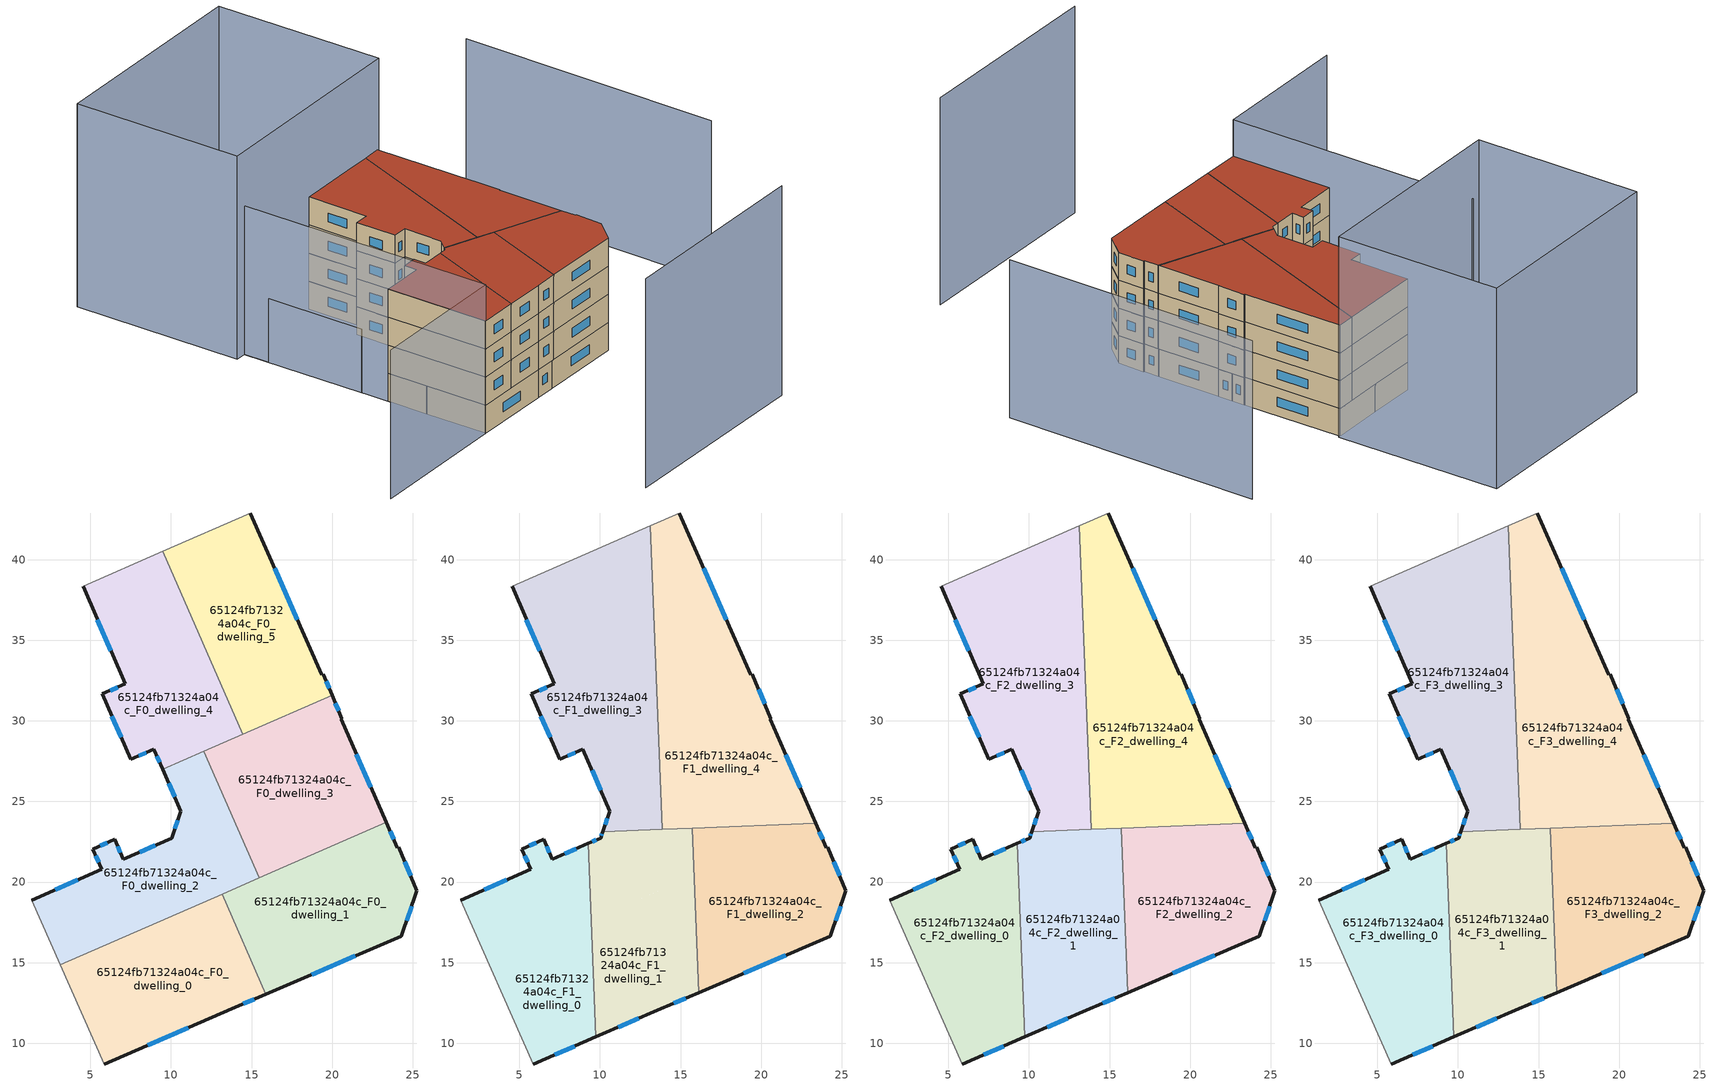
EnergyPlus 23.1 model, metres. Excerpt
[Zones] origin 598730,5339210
65124fb71324a04c_F0_dwelling_0
 floor ground (EU_floor_Construction): 13.17,19.25 15.88,13.03 13.77,12.13 5.87,8.71 3.13,14.88 z0
 wall outside (EU_wall_Construction): 5.87,8.71 13.77,12.13 15.88,13.03 z0:3
 wall to 65124fb71324a04c_F0_dwelling_1 (EU_wall_Construction): 15.88,13.03 13.17,19.25 z0:3
 wall adiabatic (EU_wall_Construction): 3.13,14.88 5.87,8.71 z0:3
 wall to 65124fb71324a04c_F0_dwelling_2 (EU_wall_Construction): 13.17,19.25 3.13,14.88 z0:3
 window (EU_Window_Construction): 14.49,12.44 15.16,12.73 / 8.56,9.87 11.08,10.97 z1.02:1.98
65124fb71324a04c_F0_dwelling_1
 floor ground (EU_floor_Construction): 23.36,23.7 24.05,22.13 24.11,22.17 25.25,19.47 24.29,16.64 15.88,13.03 13.17,19.25 z0
 wall outside (EU_wall_Construction): 15.88,13.03 24.29,16.64 25.25,19.47 24.11,22.17 24.05,22.13 23.36,23.7 z0:3
 wall to 65124fb71324a04c_F0_dwelling_3 (EU_wall_Construction): 23.36,23.7 15.47,20.26 z0:3
 wall to 65124fb71324a04c_F0_dwelling_2 (EU_wall_Construction): 15.47,20.26 13.17,19.25 z0:3
 window (EU_Window_Construction): 18.74,14.26 21.43,15.41 / 23.81,22.66 23.59,23.16 / 24.87,20.39 24.5,21.25 / 24.62,17.6 24.93,18.51 z1.02:1.98
65124fb71324a04c_F0_dwelling_2
 floor ground (EU_floor_Construction): 12.04,28.12 15.47,20.26 3.13,14.88 1.35,18.88 5.69,20.81 5.14,22.04 6.51,22.64 7.05,21.41 10.04,22.73 10.61,24.4 9.48,27 z0
 wall outside (EU_wall_Construction): 9.48,27 10.61,24.4 10.04,22.73 7.05,21.41 6.51,22.64 5.14,22.04 5.69,20.81 1.35,18.88 z0:3
 wall to 65124fb71324a04c_F0_dwelling_3 (EU_wall_Construction): 15.47,20.26 12.04,28.12 z0:3
 wall adiabatic (EU_wall_Construction): 1.35,18.88 3.13,14.88 z0:3
 wall to 65124fb71324a04c_F0_dwelling_4 (EU_wall_Construction): 12.04,28.12 9.48,27 z0:3
 window (EU_Window_Construction): 5.33,21.62 5.5,21.23 / 6.04,22.44 5.61,22.24 / 6.87,21.83 6.69,22.22 / 9.02,22.28 8.07,21.86 / 10.41,23.83 10.23,23.3 / 9.86,26.12 10.22,25.29 / 4.22,20.15 2.83,19.54 z1.02:1.98
65124fb71324a04c_F0_dwelling_3
 floor ground (EU_floor_Construction): 20.61,30.14 20.55,30.11 23.36,23.7 15.47,20.26 12.04,28.12 19.99,31.59 z0
 wall outside (EU_wall_Construction): 23.36,23.7 20.55,30.11 20.61,30.14 19.99,31.59 z0:3
 wall to 65124fb71324a04c_F0_dwelling_5 (EU_wall_Construction): 19.99,31.59 14.44,29.17 z0:3
 wall to 65124fb71324a04c_F0_dwelling_4 (EU_wall_Construction): 14.44,29.17 12.04,28.12 z0:3
 window (EU_Window_Construction): 20.4,30.63 20.2,31.09 / 22.4,25.88 21.5,27.93 z1.02:1.98
65124fb71324a04c_F0_dwelling_4
 floor ground (EU_floor_Construction): 9.49,40.52 14.44,29.17 9.48,27 8.94,28.23 7.5,27.61 5.73,31.67 7.17,32.29 4.54,38.34 z0
 wall outside (EU_wall_Construction): 4.54,38.34 7.17,32.29 5.73,31.67 7.5,27.61 8.94,28.23 9.48,27 z0:3
 wall adiabatic (EU_wall_Construction): 9.49,40.52 4.54,38.34 z0:3
 wall to 65124fb71324a04c_F0_dwelling_5 (EU_wall_Construction): 14.44,29.17 9.49,40.52 z0:3
 window (EU_Window_Construction): 6.33,30.29 6.9,28.99 / 6.68,32.08 6.22,31.88 / 5.44,36.28 6.28,34.35 / 9.12,27.81 9.29,27.42 / 7.99,27.82 8.45,28.02 z1.02:1.98
65124fb71324a04c_F0_dwelling_5
 floor ground (EU_floor_Construction): 14.91,42.89 19.36,32.85 19.44,32.88 19.99,31.59 14.44,29.17 9.49,40.52 z0
 wall outside (EU_wall_Construction): 19.99,31.59 19.44,32.88 19.36,32.85 14.91,42.89 z0:3
 wall adiabatic (EU_wall_Construction): 14.91,42.89 9.49,40.52 z0:3
 window (EU_Window_Construction): 17.84,36.27 16.42,39.48 / 19.8,32.03 19.63,32.44 z1.02:1.98
65124fb71324a04c_F1_dwelling_0
 floor to 65124fb71324a04c_F0_dwelling_0 (EU_floor_Construction): 9.46,17.64 9.75,10.39 5.87,8.71 3.13,14.88 z3
 floor to 65124fb71324a04c_F0_dwelling_2 (EU_floor_Construction): 9.27,22.39 9.46,17.64 3.13,14.88 1.35,18.88 5.69,20.81 5.14,22.04 6.51,22.64 7.05,21.41 z3
 wall outside (EU_wall_Construction): 9.27,22.39 7.05,21.41 6.51,22.64 5.14,22.04 5.69,20.81 1.35,18.88 / 5.87,8.71 9.75,10.39 z3:6
 wall to 65124fb71324a04c_F1_dwelling_1 (EU_wall_Construction): 9.75,10.39 9.27,22.39 z3:6
 wall adiabatic (EU_wall_Construction): 1.35,18.88 5.87,8.71 z3:6
 window (EU_Window_Construction): 5.33,21.62 5.5,21.23 / 6.04,22.44 5.61,22.24 / 6.87,21.83 6.69,22.22 / 8.52,22.06 7.81,21.75 / 7.19,9.28 8.43,9.82 / 4.22,20.15 2.83,19.54 z4.02:4.98
65124fb71324a04c_F1_dwelling_1
 floor to 65124fb71324a04c_F0_dwelling_2 (EU_floor_Construction): 14.15,23.27 15.47,20.26 9.46,17.64 9.27,22.39 10.04,22.73 10.17,23.12 z3
 floor to 65124fb71324a04c_F0_dwelling_0 (EU_floor_Construction): 13.17,19.25 15.88,13.03 13.77,12.13 9.75,10.39 9.46,17.64 z3
 floor to 65124fb71324a04c_F0_dwelling_1 (EU_floor_Construction): 15.85,20.42 16.14,13.14 15.88,13.03 13.17,19.25 z3
 floor to 65124fb71324a04c_F0_dwelling_3 (EU_floor_Construction): 15.73,23.34 15.85,20.42 15.47,20.26 14.15,23.27 z3
 wall outside (EU_wall_Construction): 10.17,23.12 10.04,22.73 9.27,22.39 / 9.75,10.39 13.77,12.13 16.14,13.14 z3:6
 wall to 65124fb71324a04c_F1_dwelling_2 (EU_wall_Construction): 16.14,13.14 15.73,23.34 z3:6
 wall to 65124fb71324a04c_F1_dwelling_3 (EU_wall_Construction): 13.87,23.26 10.17,23.12 z3:6
 wall to 65124fb71324a04c_F1_dwelling_4 (EU_wall_Construction): 15.73,23.34 13.87,23.26 z3:6
 window (EU_Window_Construction): 9.78,22.62 9.53,22.51 / 10.12,22.99 10.08,22.86 / 14.58,12.47 15.33,12.8 / 11.12,10.98 12.4,11.54 z4.02:4.98
65124fb71324a04c_F1_dwelling_2
 floor to 65124fb71324a04c_F0_dwelling_1 (EU_floor_Construction): 24.11,22.17 25.25,19.47 24.29,16.64 16.14,13.14 15.85,20.42 23.2,23.63 23.38,23.64 24.05,22.13 z3
 floor to 65124fb71324a04c_F0_dwelling_3 (EU_floor_Construction): 23.2,23.63 15.85,20.42 15.73,23.34 z3
 wall outside (EU_wall_Construction): 16.14,13.14 24.29,16.64 25.25,19.47 24.11,22.17 24.05,22.13 23.38,23.64 z3:6
 wall to 65124fb71324a04c_F1_dwelling_4 (EU_wall_Construction): 23.38,23.64 15.73,23.34 z3:6
 window (EU_Window_Construction): 18.91,14.33 21.52,15.45 / 23.82,22.64 23.61,23.12 / 24.87,20.39 24.5,21.25 / 24.62,17.6 24.93,18.51 z4.02:4.98
65124fb71324a04c_F1_dwelling_3
 floor to 65124fb71324a04c_F0_dwelling_4 (EU_floor_Construction): 9.49,40.52 13.55,31.2 13.65,28.82 9.48,27 8.94,28.23 7.5,27.61 5.73,31.67 7.17,32.29 4.54,38.34 z3
 floor to 65124fb71324a04c_F0_dwelling_2 (EU_floor_Construction): 12.04,28.12 13.84,23.99 13.87,23.26 10.17,23.12 10.61,24.4 9.48,27 z3
 floor to 65124fb71324a04c_F0_dwelling_3 (EU_floor_Construction): 13.65,28.82 13.84,23.99 12.04,28.12 z3
 floor to 65124fb71324a04c_F0_dwelling_5 (EU_floor_Construction): 13.12,42.11 13.55,31.2 9.49,40.52 z3
 wall outside (EU_wall_Construction): 4.54,38.34 7.17,32.29 5.73,31.67 7.5,27.61 8.94,28.23 10.61,24.4 10.17,23.12 z3:6
 wall adiabatic (EU_wall_Construction): 13.12,42.11 4.54,38.34 z3:6
 wall to 65124fb71324a04c_F1_dwelling_4 (EU_wall_Construction): 13.87,23.26 13.12,42.11 z3:6
 window (EU_Window_Construction): 7.99,27.82 8.45,28.02 / 6.33,30.29 6.9,28.99 / 6.68,32.08 6.22,31.88 / 5.44,36.28 6.28,34.35 / 10.46,23.96 10.32,23.55 / 9.51,26.93 10.04,25.71 z4.02:4.98
65124fb71324a04c_F1_dwelling_4
 floor to 65124fb71324a04c_F0_dwelling_3 (EU_floor_Construction): 20.61,30.14 20.55,30.11 23.36,23.7 23.2,23.63 14.15,23.27 13.84,23.99 13.65,28.82 19.99,31.59 z3
 floor to 65124fb71324a04c_F0_dwelling_5 (EU_floor_Construction): 14.91,42.89 19.36,32.85 19.44,32.88 19.99,31.59 14.44,29.17 13.55,31.2 13.12,42.11 z3
 floor to 65124fb71324a04c_F0_dwelling_2 (EU_floor_Construction): 13.84,23.99 14.15,23.27 13.87,23.26 z3
 floor to 65124fb71324a04c_F0_dwelling_4 (EU_floor_Construction): 13.55,31.2 14.44,29.17 13.65,28.82 z3
 wall outside (EU_wall_Construction): 23.38,23.64 20.55,30.11 20.61,30.14 19.44,32.88 19.36,32.85 14.91,42.89 z3:6
 wall adiabatic (EU_wall_Construction): 14.91,42.89 13.12,42.11 z3:6
 window (EU_Window_Construction): 17.84,36.27 16.42,39.48 / 20.21,31.07 19.84,31.95 / 22.42,25.84 21.51,27.91 z4.02:4.98
65124fb71324a04c_F2_dwelling_0
 floor to 65124fb71324a04c_F1_dwelling_0 (EU_floor_Construction): 9.27,22.39 9.75,10.39 5.87,8.71 1.35,18.88 5.69,20.81 5.14,22.04 6.51,22.64 7.05,21.41 z6
 wall outside (EU_wall_Construction): 9.27,22.39 7.05,21.41 6.51,22.64 5.14,22.04 5.69,20.81 1.35,18.88 / 5.87,8.71 9.75,10.39 z6:9
 wall to 65124fb71324a04c_F2_dwelling_1 (EU_wall_Construction): 9.75,10.39 9.27,22.39 z6:9
 wall adiabatic (EU_wall_Construction): 1.35,18.88 5.87,8.71 z6:9
 window (EU_Window_Construction): 5.33,21.62 5.5,21.23 / 6.04,22.44 5.61,22.24 / 6.87,21.83 6.69,22.22 / 8.52,22.06 7.81,21.75 / 7.19,9.28 8.43,9.82 / 4.22,20.15 2.83,19.54 z7.02:7.98
65124fb71324a04c_F2_dwelling_1
 floor to 65124fb71324a04c_F1_dwelling_1 (EU_floor_Construction): 15.73,23.34 16.14,13.14 13.77,12.13 9.75,10.39 9.27,22.39 10.04,22.73 10.17,23.12 z6
 wall outside (EU_wall_Construction): 10.17,23.12 10.04,22.73 9.27,22.39 / 9.75,10.39 13.77,12.13 16.14,13.14 z6:9
 wall to 65124fb71324a04c_F2_dwelling_2 (EU_wall_Construction): 16.14,13.14 15.73,23.34 z6:9
 wall to 65124fb71324a04c_F2_dwelling_3 (EU_wall_Construction): 13.87,23.26 10.17,23.12 z6:9
 wall to 65124fb71324a04c_F2_dwelling_4 (EU_wall_Construction): 15.73,23.34 13.87,23.26 z6:9
 window (EU_Window_Construction): 9.78,22.62 9.53,22.51 / 10.12,22.99 10.08,22.86 / 14.58,12.47 15.33,12.8 / 11.12,10.98 12.4,11.54 z7.02:7.98
65124fb71324a04c_F2_dwelling_2
 floor to 65124fb71324a04c_F1_dwelling_2 (EU_floor_Construction): 24.11,22.17 25.25,19.47 24.29,16.64 16.14,13.14 15.73,23.34 23.38,23.64 24.05,22.13 z6
 wall outside (EU_wall_Construction): 16.14,13.14 24.29,16.64 25.25,19.47 24.11,22.17 24.05,22.13 23.38,23.64 z6:9
 wall to 65124fb71324a04c_F2_dwelling_4 (EU_wall_Construction): 23.38,23.64 15.73,23.34 z6:9
 window (EU_Window_Construction): 18.91,14.33 21.52,15.45 / 23.82,22.64 23.61,23.12 / 24.87,20.39 24.5,21.25 / 24.62,17.6 24.93,18.51 z7.02:7.98
65124fb71324a04c_F2_dwelling_3
 floor to 65124fb71324a04c_F1_dwelling_3 (EU_floor_Construction): 13.12,42.11 13.87,23.26 10.17,23.12 10.61,24.4 8.94,28.23 7.5,27.61 5.73,31.67 7.17,32.29 4.54,38.34 z6
 wall outside (EU_wall_Construction): 4.54,38.34 7.17,32.29 5.73,31.67 7.5,27.61 8.94,28.23 10.61,24.4 10.17,23.12 z6:9
 wall adiabatic (EU_wall_Construction): 13.12,42.11 4.54,38.34 z6:9
 wall to 65124fb71324a04c_F2_dwelling_4 (EU_wall_Construction): 13.87,23.26 13.12,42.11 z6:9
 window (EU_Window_Construction): 7.99,27.82 8.45,28.02 / 6.33,30.29 6.9,28.99 / 6.68,32.08 6.22,31.88 / 5.44,36.28 6.28,34.35 / 10.46,23.96 10.32,23.55 / 9.51,26.93 10.04,25.71 z7.02:7.98
65124fb71324a04c_F2_dwelling_4
 floor to 65124fb71324a04c_F1_dwelling_4 (EU_floor_Construction): 14.91,42.89 19.36,32.85 19.44,32.88 20.61,30.14 20.55,30.11 23.38,23.64 13.87,23.26 13.12,42.11 z6
 wall outside (EU_wall_Construction): 23.38,23.64 20.55,30.11 20.61,30.14 19.44,32.88 19.36,32.85 14.91,42.89 z6:9
 wall adiabatic (EU_wall_Construction): 14.91,42.89 13.12,42.11 z6:9
 window (EU_Window_Construction): 17.84,36.27 16.42,39.48 / 20.21,31.07 19.84,31.95 / 22.42,25.84 21.51,27.91 z7.02:7.98
65124fb71324a04c_F3_dwelling_0
 floor to 65124fb71324a04c_F2_dwelling_0 (EU_floor_Construction): 9.27,22.39 9.75,10.39 5.87,8.71 1.35,18.88 5.69,20.81 5.14,22.04 6.51,22.64 7.05,21.41 z9
 wall outside (EU_wall_Construction): 9.27,22.39 7.05,21.41 6.51,22.64 5.14,22.04 5.69,20.81 1.35,18.88 / 5.87,8.71 9.75,10.39 z9:12
 wall to 65124fb71324a04c_F3_dwelling_1 (EU_wall_Construction): 9.75,10.39 9.27,22.39 z9:12
 wall adiabatic (EU_wall_Construction): 1.35,18.88 5.87,8.71 z9:12
 window (EU_Window_Construction): 5.33,21.62 5.5,21.23 / 6.04,22.44 5.61,22.24 / 6.87,21.83 6.69,22.22 / 8.52,22.06 7.81,21.75 / 7.19,9.28 8.43,9.82 / 4.22,20.15 2.83,19.54 z10.02:10.98
 roof outside (EU_roof_Construction): 9.75,10.39 9.27,22.39 7.05,21.41 6.51,22.64 5.14,22.04 5.69,20.81 1.35,18.88 5.87,8.71 z12
65124fb71324a04c_F3_dwelling_1
 floor to 65124fb71324a04c_F2_dwelling_1 (EU_floor_Construction): 15.73,23.34 16.14,13.14 13.77,12.13 9.75,10.39 9.27,22.39 10.04,22.73 10.17,23.12 z9
 wall outside (EU_wall_Construction): 10.17,23.12 10.04,22.73 9.27,22.39 / 9.75,10.39 13.77,12.13 16.14,13.14 z9:12
 wall to 65124fb71324a04c_F3_dwelling_2 (EU_wall_Construction): 16.14,13.14 15.73,23.34 z9:12
 wall to 65124fb71324a04c_F3_dwelling_3 (EU_wall_Construction): 13.87,23.26 10.17,23.12 z9:12
 wall to 65124fb71324a04c_F3_dwelling_4 (EU_wall_Construction): 15.73,23.34 13.87,23.26 z9:12
 window (EU_Window_Construction): 9.78,22.62 9.53,22.51 / 10.12,22.99 10.08,22.86 / 14.58,12.47 15.33,12.8 / 11.12,10.98 12.4,11.54 z10.02:10.98
 roof outside (EU_roof_Construction): 16.14,13.14 15.73,23.34 10.17,23.12 10.04,22.73 9.27,22.39 9.75,10.39 13.77,12.13 z12
65124fb71324a04c_F3_dwelling_2
 floor to 65124fb71324a04c_F2_dwelling_2 (EU_floor_Construction): 24.11,22.17 25.25,19.47 24.29,16.64 16.14,13.14 15.73,23.34 23.38,23.64 24.05,22.13 z9
 wall outside (EU_wall_Construction): 16.14,13.14 24.29,16.64 25.25,19.47 24.11,22.17 24.05,22.13 23.38,23.64 z9:12
 wall to 65124fb71324a04c_F3_dwelling_4 (EU_wall_Construction): 23.38,23.64 15.73,23.34 z9:12
 window (EU_Window_Construction): 18.91,14.33 21.52,15.45 / 23.82,22.64 23.61,23.12 / 24.87,20.39 24.5,21.25 / 24.62,17.6 24.93,18.51 z10.02:10.98
 roof outside (EU_roof_Construction): 24.29,16.64 25.25,19.47 24.11,22.17 24.05,22.13 23.38,23.64 15.73,23.34 16.14,13.14 z12
65124fb71324a04c_F3_dwelling_3
 floor to 65124fb71324a04c_F2_dwelling_3 (EU_floor_Construction): 13.12,42.11 13.87,23.26 10.17,23.12 10.61,24.4 8.94,28.23 7.5,27.61 5.73,31.67 7.17,32.29 4.54,38.34 z9
 wall outside (EU_wall_Construction): 4.54,38.34 7.17,32.29 5.73,31.67 7.5,27.61 8.94,28.23 10.61,24.4 10.17,23.12 z9:12
 wall adiabatic (EU_wall_Construction): 13.12,42.11 4.54,38.34 z9:12
 wall to 65124fb71324a04c_F3_dwelling_4 (EU_wall_Construction): 13.87,23.26 13.12,42.11 z9:12
 window (EU_Window_Construction): 7.99,27.82 8.45,28.02 / 6.33,30.29 6.9,28.99 / 6.68,32.08 6.22,31.88 / 5.44,36.28 6.28,34.35 / 10.46,23.96 10.32,23.55 / 9.51,26.93 10.04,25.71 z10.02:10.98
 roof outside (EU_roof_Construction): 13.87,23.26 13.12,42.11 4.54,38.34 7.17,32.29 5.73,31.67 7.5,27.61 8.94,28.23 10.61,24.4 10.17,23.12 z12
65124fb71324a04c_F3_dwelling_4
 floor to 65124fb71324a04c_F2_dwelling_4 (EU_floor_Construction): 14.91,42.89 19.36,32.85 19.44,32.88 20.61,30.14 20.55,30.11 23.38,23.64 13.87,23.26 13.12,42.11 z9
 wall outside (EU_wall_Construction): 23.38,23.64 20.55,30.11 20.61,30.14 19.44,32.88 19.36,32.85 14.91,42.89 z9:12
 wall adiabatic (EU_wall_Construction): 14.91,42.89 13.12,42.11 z9:12
 window (EU_Window_Construction): 17.84,36.27 16.42,39.48 / 20.21,31.07 19.84,31.95 / 22.42,25.84 21.51,27.91 z10.02:10.98
 roof outside (EU_roof_Construction): 23.38,23.64 20.55,30.11 20.61,30.14 19.44,32.88 19.36,32.85 14.91,42.89 13.12,42.11 13.87,23.26 z12
shading: 13.06,-8.35 33.59,0.59 z0:22.4; 0.14,21.63 -5.35,34 / -5.35,34 0.21,36.47 / 0.21,36.47 5.7,24.1 / 5.7,24.1 0.14,21.63 z0:6.8; 39.76,23.34 28.59,49.21 z0:17.1; -13.78,50.15 7.69,59.67 / 7.69,59.67 15.09,42.98 / 15.09,42.98 -6.38,33.46 / -6.38,33.46 -13.78,50.15 z0:21.7; -5.37,34.06 5.87,8.71 / 5.87,8.71 -8.52,2.33 z0:15.9
[Building]
EU S2 Campaign: North Axis=0; Terrain=City; Solar Distribution=FullExterior
[Site:Location]
Vienna: Latitude=48; Longitude=16.5; Time Zone=1; Elevation=183
[SizingPeriod:WeatherFileDays]
AnnualSizingPeriod: Begin Month=1; Begin Day of Month=1; End Month=12; End Day of Month=31; Day of Week for Start Day=Monday; Use Weather File Daylight Saving Period=No; Use Weather File Rain and Snow Indicators=No
[MATERIAL]
EU_InternalMass_Material: Roughness=MediumRough; Thickness=0.1; Conductivity=1; Density=1800; Specific Heat=900; Thermal Absorptance=0.9; Solar Absorptance=0.7; Visible Absorptance=0.7
[MATERIAL:NOMASS] Roughness=MediumRough; Thermal Absorptance=0.9; Solar Absorptance=0.7; Visible Absorptance=0.7
Name | Thermal Resistance
EU_wall_NoMass | 0.942466
EU_roof_NoMass | 0.551687
EU_floor_NoMass | 0.66527
[WINDOWMATERIAL:SIMPLEGLAZINGSYSTEM]
EU_Window_SimpleGlazing: UFactor=2.03367; Solar Heat Gain Coefficient=0.65; Visible Transmittance=0.65
[CONSTRUCTION]
EU_wall_Construction: EU_wall_NoMass
EU_roof_Construction: EU_roof_NoMass
EU_floor_Construction: EU_floor_NoMass
EU_Window_Construction: EU_Window_SimpleGlazing
EU_InternalMass_Construction: EU_InternalMass_Material
[ZONE] Type=1; Multiplier=1; Ceiling Height=autocalculate; Floor Area=autocalculate; Part of Total Floor Area=Yes
Name | Volume
65124fb71324a04c_F0_dwelling_0 | 221.651
65124fb71324a04c_F1_dwelling_0; 65124fb71324a04c_F2_dwelling_0; 65124fb71324a04c_F3_dwelling_0 | 221.669
65124fb71324a04c_F0_dwelling_1 | 221.671
65124fb71324a04c_F1_dwelling_1; 65124fb71324a04c_F2_dwelling_1; 65124fb71324a04c_F3_dwelling_1; 65124fb71324a04c_F0_dwelling_3 | 221.663
65124fb71324a04c_F0_dwelling_2 | 221.673
65124fb71324a04c_F1_dwelling_2; 65124fb71324a04c_F2_dwelling_2; 65124fb71324a04c_F3_dwelling_2 | 221.68
65124fb71324a04c_F1_dwelling_3; 65124fb71324a04c_F2_dwelling_3; 65124fb71324a04c_F3_dwelling_3 | 332.487
65124fb71324a04c_F0_dwelling_4 | 221.674
65124fb71324a04c_F1_dwelling_4; 65124fb71324a04c_F2_dwelling_4; 65124fb71324a04c_F3_dwelling_4 | 332.489
65124fb71324a04c_F0_dwelling_5 | 221.665
[INTERNALMASS] Construction=EU_InternalMass_Construction
Name | Zone or ZoneList | Surface Area
65124fb71324a04c_F0_dwelling_0_EU_InternalMass | 65124fb71324a04c_F0_dwelling_0 | 73.8841
65124fb71324a04c_F0_dwelling_1_EU_InternalMass | 65124fb71324a04c_F0_dwelling_1 | 73.89
65124fb71324a04c_F0_dwelling_2_EU_InternalMass | 65124fb71324a04c_F0_dwelling_2 | 73.8908
65124fb71324a04c_F0_dwelling_3_EU_InternalMass | 65124fb71324a04c_F0_dwelling_3 | 73.8876
65124fb71324a04c_F0_dwelling_4_EU_InternalMass | 65124fb71324a04c_F0_dwelling_4 | 73.8917
65124fb71324a04c_F0_dwelling_5_EU_InternalMass | 65124fb71324a04c_F0_dwelling_5 | 73.888
65124fb71324a04c_F1_dwelling_0_EU_InternalMass | 65124fb71324a04c_F1_dwelling_0 | 73.8896
65124fb71324a04c_F1_dwelling_1_EU_InternalMass | 65124fb71324a04c_F1_dwelling_1 | 73.8877
65124fb71324a04c_F1_dwelling_2_EU_InternalMass | 65124fb71324a04c_F1_dwelling_2 | 73.8926
65124fb71324a04c_F1_dwelling_3_EU_InternalMass | 65124fb71324a04c_F1_dwelling_3 | 110.829
65124fb71324a04c_F1_dwelling_4_EU_InternalMass | 65124fb71324a04c_F1_dwelling_4 | 110.829
65124fb71324a04c_F2_dwelling_0_EU_InternalMass | 65124fb71324a04c_F2_dwelling_0 | 73.8896
65124fb71324a04c_F2_dwelling_1_EU_InternalMass | 65124fb71324a04c_F2_dwelling_1 | 73.8877
65124fb71324a04c_F2_dwelling_2_EU_InternalMass | 65124fb71324a04c_F2_dwelling_2 | 73.8926
65124fb71324a04c_F2_dwelling_3_EU_InternalMass | 65124fb71324a04c_F2_dwelling_3 | 110.829
65124fb71324a04c_F2_dwelling_4_EU_InternalMass | 65124fb71324a04c_F2_dwelling_4 | 110.829
65124fb71324a04c_F3_dwelling_0_EU_InternalMass | 65124fb71324a04c_F3_dwelling_0 | 73.8896
65124fb71324a04c_F3_dwelling_1_EU_InternalMass | 65124fb71324a04c_F3_dwelling_1 | 73.8877
65124fb71324a04c_F3_dwelling_2_EU_InternalMass | 65124fb71324a04c_F3_dwelling_2 | 73.8926
65124fb71324a04c_F3_dwelling_3_EU_InternalMass | 65124fb71324a04c_F3_dwelling_3 | 110.829
65124fb71324a04c_F3_dwelling_4_EU_InternalMass | 65124fb71324a04c_F3_dwelling_4 | 110.829
[OTHEREQUIPMENT] Fuel Type=Electricity; Design Level Calculation Method=Watts/Area; Power per Zone Floor Area=1; Fraction Latent=0; Fraction Radiant=0; Fraction Lost=0; Carbon Dioxide Generation Rate=0; EndUse Subcategory=EU_Step8_InternalGains
Name | Zone or ZoneList or Space or SpaceList | Schedule
EU_Step8_InternalGain_65124fb71324a04c_F0_dwelling_0_f000 | 65124fb71324a04c_F0_dwelling_0 | EU_Step8_GainSchedule_65124fb71324a04c_F0_dwelling_0_f000
EU_Step8_InternalGain_65124fb71324a04c_F0_dwelling_1_f000 | 65124fb71324a04c_F0_dwelling_1 | EU_Step8_GainSchedule_65124fb71324a04c_F0_dwelling_1_f000
EU_Step8_InternalGain_65124fb71324a04c_F0_dwelling_2_f000 | 65124fb71324a04c_F0_dwelling_2 | EU_Step8_GainSchedule_65124fb71324a04c_F0_dwelling_2_f000
EU_Step8_InternalGain_65124fb71324a04c_F0_dwelling_3_f000 | 65124fb71324a04c_F0_dwelling_3 | EU_Step8_GainSchedule_65124fb71324a04c_F0_dwelling_3_f000
EU_Step8_InternalGain_65124fb71324a04c_F0_dwelling_4_f000 | 65124fb71324a04c_F0_dwelling_4 | EU_Step8_GainSchedule_65124fb71324a04c_F0_dwelling_4_f000
EU_Step8_InternalGain_65124fb71324a04c_F0_dwelling_5_f000 | 65124fb71324a04c_F0_dwelling_5 | EU_Step8_GainSchedule_65124fb71324a04c_F0_dwelling_5_f000
EU_Step8_InternalGain_65124fb71324a04c_F1_dwelling_0_f000 | 65124fb71324a04c_F1_dwelling_0 | EU_Step8_GainSchedule_65124fb71324a04c_F1_dwelling_0_f000
EU_Step8_InternalGain_65124fb71324a04c_F1_dwelling_1_f000 | 65124fb71324a04c_F1_dwelling_1 | EU_Step8_GainSchedule_65124fb71324a04c_F1_dwelling_1_f000
EU_Step8_InternalGain_65124fb71324a04c_F1_dwelling_2_f000 | 65124fb71324a04c_F1_dwelling_2 | EU_Step8_GainSchedule_65124fb71324a04c_F1_dwelling_2_f000
EU_Step8_InternalGain_65124fb71324a04c_F1_dwelling_3_f000 | 65124fb71324a04c_F1_dwelling_3 | EU_Step8_GainSchedule_65124fb71324a04c_F1_dwelling_3_f000
EU_Step8_InternalGain_65124fb71324a04c_F1_dwelling_4_f000 | 65124fb71324a04c_F1_dwelling_4 | EU_Step8_GainSchedule_65124fb71324a04c_F1_dwelling_4_f000
EU_Step8_InternalGain_65124fb71324a04c_F2_dwelling_0_f000 | 65124fb71324a04c_F2_dwelling_0 | EU_Step8_GainSchedule_65124fb71324a04c_F2_dwelling_0_f000
EU_Step8_InternalGain_65124fb71324a04c_F2_dwelling_1_f000 | 65124fb71324a04c_F2_dwelling_1 | EU_Step8_GainSchedule_65124fb71324a04c_F2_dwelling_1_f000
EU_Step8_InternalGain_65124fb71324a04c_F2_dwelling_2_f000 | 65124fb71324a04c_F2_dwelling_2 | EU_Step8_GainSchedule_65124fb71324a04c_F2_dwelling_2_f000
EU_Step8_InternalGain_65124fb71324a04c_F2_dwelling_3_f000 | 65124fb71324a04c_F2_dwelling_3 | EU_Step8_GainSchedule_65124fb71324a04c_F2_dwelling_3_f000
EU_Step8_InternalGain_65124fb71324a04c_F2_dwelling_4_f000 | 65124fb71324a04c_F2_dwelling_4 | EU_Step8_GainSchedule_65124fb71324a04c_F2_dwelling_4_f000
EU_Step8_InternalGain_65124fb71324a04c_F3_dwelling_0_f000 | 65124fb71324a04c_F3_dwelling_0 | EU_Step8_GainSchedule_65124fb71324a04c_F3_dwelling_0_f000
EU_Step8_InternalGain_65124fb71324a04c_F3_dwelling_1_f000 | 65124fb71324a04c_F3_dwelling_1 | EU_Step8_GainSchedule_65124fb71324a04c_F3_dwelling_1_f000
EU_Step8_InternalGain_65124fb71324a04c_F3_dwelling_2_f000 | 65124fb71324a04c_F3_dwelling_2 | EU_Step8_GainSchedule_65124fb71324a04c_F3_dwelling_2_f000
EU_Step8_InternalGain_65124fb71324a04c_F3_dwelling_3_f000 | 65124fb71324a04c_F3_dwelling_3 | EU_Step8_GainSchedule_65124fb71324a04c_F3_dwelling_3_f000
EU_Step8_InternalGain_65124fb71324a04c_F3_dwelling_4_f000 | 65124fb71324a04c_F3_dwelling_4 | EU_Step8_GainSchedule_65124fb71324a04c_F3_dwelling_4_f000
[ZONEVENTILATION:DESIGNFLOWRATE] Schedule=EU_AlwaysOn; Design Flow Rate Calculation Method=AirChanges/Hour; Air Changes per Hour=0.530523; Ventilation Type=Natural; Fan Pressure Rise=0; Fan Total Efficiency=1; Constant Term Coefficient=1; Temperature Term Coefficient=0; Velocity Term Coefficient=0; Velocity Squared Term Coefficient=0; Minimum Indoor Temperature=-100; Maximum Indoor Temperature=100; Delta Temperature=-100; Minimum Outdoor Temperature=-100; Maximum Outdoor Temperature=100; Maximum Wind Speed=40
Name | Zone or ZoneList or Space or SpaceList
EU_ConstantAir_65124fb71324a04c_F0_dwelling_0 | 65124fb71324a04c_F0_dwelling_0
EU_ConstantAir_65124fb71324a04c_F0_dwelling_1 | 65124fb71324a04c_F0_dwelling_1
EU_ConstantAir_65124fb71324a04c_F0_dwelling_2 | 65124fb71324a04c_F0_dwelling_2
EU_ConstantAir_65124fb71324a04c_F0_dwelling_3 | 65124fb71324a04c_F0_dwelling_3
EU_ConstantAir_65124fb71324a04c_F0_dwelling_4 | 65124fb71324a04c_F0_dwelling_4
EU_ConstantAir_65124fb71324a04c_F0_dwelling_5 | 65124fb71324a04c_F0_dwelling_5
EU_ConstantAir_65124fb71324a04c_F1_dwelling_0 | 65124fb71324a04c_F1_dwelling_0
EU_ConstantAir_65124fb71324a04c_F1_dwelling_1 | 65124fb71324a04c_F1_dwelling_1
EU_ConstantAir_65124fb71324a04c_F1_dwelling_2 | 65124fb71324a04c_F1_dwelling_2
EU_ConstantAir_65124fb71324a04c_F1_dwelling_3 | 65124fb71324a04c_F1_dwelling_3
EU_ConstantAir_65124fb71324a04c_F1_dwelling_4 | 65124fb71324a04c_F1_dwelling_4
EU_ConstantAir_65124fb71324a04c_F2_dwelling_0 | 65124fb71324a04c_F2_dwelling_0
EU_ConstantAir_65124fb71324a04c_F2_dwelling_1 | 65124fb71324a04c_F2_dwelling_1
EU_ConstantAir_65124fb71324a04c_F2_dwelling_2 | 65124fb71324a04c_F2_dwelling_2
EU_ConstantAir_65124fb71324a04c_F2_dwelling_3 | 65124fb71324a04c_F2_dwelling_3
EU_ConstantAir_65124fb71324a04c_F2_dwelling_4 | 65124fb71324a04c_F2_dwelling_4
EU_ConstantAir_65124fb71324a04c_F3_dwelling_0 | 65124fb71324a04c_F3_dwelling_0
EU_ConstantAir_65124fb71324a04c_F3_dwelling_1 | 65124fb71324a04c_F3_dwelling_1
EU_ConstantAir_65124fb71324a04c_F3_dwelling_2 | 65124fb71324a04c_F3_dwelling_2
EU_ConstantAir_65124fb71324a04c_F3_dwelling_3 | 65124fb71324a04c_F3_dwelling_3
EU_ConstantAir_65124fb71324a04c_F3_dwelling_4 | 65124fb71324a04c_F3_dwelling_4
[HVACTEMPLATE:THERMOSTAT] Constant Heating Setpoint=20; Constant Cooling Setpoint=50
EU_HeatOnly_65124fb71324a04c_F0_dwelling_0; EU_HeatOnly_65124fb71324a04c_F0_dwelling_1; EU_HeatOnly_65124fb71324a04c_F0_dwelling_2; EU_HeatOnly_65124fb71324a04c_F0_dwelling_3; EU_HeatOnly_65124fb71324a04c_F0_dwelling_4; EU_HeatOnly_65124fb71324a04c_F0_dwelling_5; EU_HeatOnly_65124fb71324a04c_F1_dwelling_0; EU_HeatOnly_65124fb71324a04c_F1_dwelling_1; EU_HeatOnly_65124fb71324a04c_F1_dwelling_2; EU_HeatOnly_65124fb71324a04c_F1_dwelling_3; EU_HeatOnly_65124fb71324a04c_F1_dwelling_4; EU_HeatOnly_65124fb71324a04c_F2_dwelling_0; EU_HeatOnly_65124fb71324a04c_F2_dwelling_1; EU_HeatOnly_65124fb71324a04c_F2_dwelling_2; EU_HeatOnly_65124fb71324a04c_F2_dwelling_3; EU_HeatOnly_65124fb71324a04c_F2_dwelling_4; EU_HeatOnly_65124fb71324a04c_F3_dwelling_0; EU_HeatOnly_65124fb71324a04c_F3_dwelling_1; EU_HeatOnly_65124fb71324a04c_F3_dwelling_2; EU_HeatOnly_65124fb71324a04c_F3_dwelling_3; EU_HeatOnly_65124fb71324a04c_F3_dwelling_4
[HVACTEMPLATE:ZONE:IDEALLOADSAIRSYSTEM] System Availability Schedule=EU_AlwaysOn; Maximum Heating Supply Air Temperature=50; Minimum Cooling Supply Air Temperature=13; Maximum Heating Supply Air Humidity Ratio=0.0156; Minimum Cooling Supply Air Humidity Ratio=0.0077; Heating Limit=NoLimit; Cooling Limit=NoLimit; Heating Availability Schedule=EU_AlwaysOn; Cooling Availability Schedule=EU_CoolingOff; Dehumidification Control Type=ConstantSensibleHeatRatio; Cooling Sensible Heat Ratio=0.7; Dehumidification Setpoint=60; Humidification Control Type=None; Humidification Setpoint=30; Outdoor Air Method=None; Outdoor Air Flow Rate per Person=0.00944; Outdoor Air Flow Rate per Zone Floor Area=0; Outdoor Air Flow Rate per Zone=0; Demand Controlled Ventilation Type=None; Outdoor Air Economizer Type=NoEconomizer; Heat Recovery Type=None; Sensible Heat Recovery Effectiveness=0.7; Latent Heat Recovery Effectiveness=0.65
Name | Template Thermostat
65124fb71324a04c_F0_dwelling_0 | EU_HeatOnly_65124fb71324a04c_F0_dwelling_0
65124fb71324a04c_F0_dwelling_1 | EU_HeatOnly_65124fb71324a04c_F0_dwelling_1
65124fb71324a04c_F0_dwelling_2 | EU_HeatOnly_65124fb71324a04c_F0_dwelling_2
65124fb71324a04c_F0_dwelling_3 | EU_HeatOnly_65124fb71324a04c_F0_dwelling_3
65124fb71324a04c_F0_dwelling_4 | EU_HeatOnly_65124fb71324a04c_F0_dwelling_4
65124fb71324a04c_F0_dwelling_5 | EU_HeatOnly_65124fb71324a04c_F0_dwelling_5
65124fb71324a04c_F1_dwelling_0 | EU_HeatOnly_65124fb71324a04c_F1_dwelling_0
65124fb71324a04c_F1_dwelling_1 | EU_HeatOnly_65124fb71324a04c_F1_dwelling_1
65124fb71324a04c_F1_dwelling_2 | EU_HeatOnly_65124fb71324a04c_F1_dwelling_2
65124fb71324a04c_F1_dwelling_3 | EU_HeatOnly_65124fb71324a04c_F1_dwelling_3
65124fb71324a04c_F1_dwelling_4 | EU_HeatOnly_65124fb71324a04c_F1_dwelling_4
65124fb71324a04c_F2_dwelling_0 | EU_HeatOnly_65124fb71324a04c_F2_dwelling_0
65124fb71324a04c_F2_dwelling_1 | EU_HeatOnly_65124fb71324a04c_F2_dwelling_1
65124fb71324a04c_F2_dwelling_2 | EU_HeatOnly_65124fb71324a04c_F2_dwelling_2
65124fb71324a04c_F2_dwelling_3 | EU_HeatOnly_65124fb71324a04c_F2_dwelling_3
65124fb71324a04c_F2_dwelling_4 | EU_HeatOnly_65124fb71324a04c_F2_dwelling_4
65124fb71324a04c_F3_dwelling_0 | EU_HeatOnly_65124fb71324a04c_F3_dwelling_0
65124fb71324a04c_F3_dwelling_1 | EU_HeatOnly_65124fb71324a04c_F3_dwelling_1
65124fb71324a04c_F3_dwelling_2 | EU_HeatOnly_65124fb71324a04c_F3_dwelling_2
65124fb71324a04c_F3_dwelling_3 | EU_HeatOnly_65124fb71324a04c_F3_dwelling_3
65124fb71324a04c_F3_dwelling_4 | EU_HeatOnly_65124fb71324a04c_F3_dwelling_4
[SIZING:ZONE] Zone Cooling Design Supply Air Temperature Input Method=SupplyAirTemperature; Zone Cooling Design Supply Air Temperature=13; Zone Heating Design Supply Air Temperature Input Method=SupplyAirTemperature; Zone Heating Design Supply Air Temperature=50; Zone Cooling Design Supply Air Humidity Ratio=0.008; Zone Heating Design Supply Air Humidity Ratio=0.008; Cooling Design Air Flow Method=DesignDay; Cooling Design Air Flow Rate=0; Cooling Minimum Air Flow per Zone Floor Area=0.000762; Cooling Minimum Air Flow=0; Cooling Minimum Air Flow Fraction=0.2; Heating Design Air Flow Method=DesignDay; Heating Design Air Flow Rate=0; Heating Maximum Air Flow per Zone Floor Area=0.002032; Heating Maximum Air Flow=0.141576; Heating Maximum Air Flow Fraction=0.3; Account for Dedicated Outdoor Air System=No; Dedicated Outdoor Air System Control Strategy=NeutralSupplyAir; Dedicated Outdoor Air Low Setpoint Temperature for Design=autosize; Dedicated Outdoor Air High Setpoint Temperature for Design=autosize; Zone Load Sizing Method=Sensible Load Only No Latent Load; Zone Latent Cooling Design Supply Air Humidity Ratio Input Method=HumidityRatioDifference; Zone Cooling Design Supply Air Humidity Ratio Difference=0.005; Zone Latent Heating Design Supply Air Humidity Ratio Input Method=HumidityRatioDifference; Zone Humidification Design Supply Air Humidity Ratio Difference=0.005
65124fb71324a04c_F0_dwelling_0; 65124fb71324a04c_F0_dwelling_1; 65124fb71324a04c_F0_dwelling_2; 65124fb71324a04c_F0_dwelling_3; 65124fb71324a04c_F0_dwelling_4; 65124fb71324a04c_F0_dwelling_5; 65124fb71324a04c_F1_dwelling_0; 65124fb71324a04c_F1_dwelling_1; 65124fb71324a04c_F1_dwelling_2; 65124fb71324a04c_F1_dwelling_3; 65124fb71324a04c_F1_dwelling_4; 65124fb71324a04c_F2_dwelling_0; 65124fb71324a04c_F2_dwelling_1; 65124fb71324a04c_F2_dwelling_2; 65124fb71324a04c_F2_dwelling_3; 65124fb71324a04c_F2_dwelling_4; 65124fb71324a04c_F3_dwelling_0; 65124fb71324a04c_F3_dwelling_1; 65124fb71324a04c_F3_dwelling_2; 65124fb71324a04c_F3_dwelling_3; 65124fb71324a04c_F3_dwelling_4
[SCHEDULE:CONSTANT]
Name | Hourly Value
EU_AlwaysOn | 1
EU_CoolingOff | 0
[SCHEDULE:FILE] Column Number=1; Rows to Skip at Top=0; Number of Hours of Data=8760; Column Separator=Comma; Interpolate to Timestep=No; Minutes per Item=60; Adjust Schedule for Daylight Savings=Yes
Name | File
EU_Step8_GainSchedule_65124fb71324a04c_F0_dwelling_0_f000 | ../../schedules/65124fb71324a04c/65124fb71324a04c_F0_dwelling_0_f000_gain.csv
EU_Step8_GainSchedule_65124fb71324a04c_F0_dwelling_1_f000 | ../../schedules/65124fb71324a04c/65124fb71324a04c_F0_dwelling_1_f000_gain.csv
EU_Step8_GainSchedule_65124fb71324a04c_F0_dwelling_2_f000 | ../../schedules/65124fb71324a04c/65124fb71324a04c_F0_dwelling_2_f000_gain.csv
EU_Step8_GainSchedule_65124fb71324a04c_F0_dwelling_3_f000 | ../../schedules/65124fb71324a04c/65124fb71324a04c_F0_dwelling_3_f000_gain.csv
EU_Step8_GainSchedule_65124fb71324a04c_F0_dwelling_4_f000 | ../../schedules/65124fb71324a04c/65124fb71324a04c_F0_dwelling_4_f000_gain.csv
EU_Step8_GainSchedule_65124fb71324a04c_F0_dwelling_5_f000 | ../../schedules/65124fb71324a04c/65124fb71324a04c_F0_dwelling_5_f000_gain.csv
EU_Step8_GainSchedule_65124fb71324a04c_F1_dwelling_0_f000 | ../../schedules/65124fb71324a04c/65124fb71324a04c_F1_dwelling_0_f000_gain.csv
EU_Step8_GainSchedule_65124fb71324a04c_F1_dwelling_1_f000 | ../../schedules/65124fb71324a04c/65124fb71324a04c_F1_dwelling_1_f000_gain.csv
EU_Step8_GainSchedule_65124fb71324a04c_F1_dwelling_2_f000 | ../../schedules/65124fb71324a04c/65124fb71324a04c_F1_dwelling_2_f000_gain.csv
EU_Step8_GainSchedule_65124fb71324a04c_F1_dwelling_3_f000 | ../../schedules/65124fb71324a04c/65124fb71324a04c_F1_dwelling_3_f000_gain.csv
EU_Step8_GainSchedule_65124fb71324a04c_F1_dwelling_4_f000 | ../../schedules/65124fb71324a04c/65124fb71324a04c_F1_dwelling_4_f000_gain.csv
EU_Step8_GainSchedule_65124fb71324a04c_F2_dwelling_0_f000 | ../../schedules/65124fb71324a04c/65124fb71324a04c_F2_dwelling_0_f000_gain.csv
EU_Step8_GainSchedule_65124fb71324a04c_F2_dwelling_1_f000 | ../../schedules/65124fb71324a04c/65124fb71324a04c_F2_dwelling_1_f000_gain.csv
EU_Step8_GainSchedule_65124fb71324a04c_F2_dwelling_2_f000 | ../../schedules/65124fb71324a04c/65124fb71324a04c_F2_dwelling_2_f000_gain.csv
EU_Step8_GainSchedule_65124fb71324a04c_F2_dwelling_3_f000 | ../../schedules/65124fb71324a04c/65124fb71324a04c_F2_dwelling_3_f000_gain.csv
EU_Step8_GainSchedule_65124fb71324a04c_F2_dwelling_4_f000 | ../../schedules/65124fb71324a04c/65124fb71324a04c_F2_dwelling_4_f000_gain.csv
EU_Step8_GainSchedule_65124fb71324a04c_F3_dwelling_0_f000 | ../../schedules/65124fb71324a04c/65124fb71324a04c_F3_dwelling_0_f000_gain.csv
EU_Step8_GainSchedule_65124fb71324a04c_F3_dwelling_1_f000 | ../../schedules/65124fb71324a04c/65124fb71324a04c_F3_dwelling_1_f000_gain.csv
EU_Step8_GainSchedule_65124fb71324a04c_F3_dwelling_2_f000 | ../../schedules/65124fb71324a04c/65124fb71324a04c_F3_dwelling_2_f000_gain.csv
EU_Step8_GainSchedule_65124fb71324a04c_F3_dwelling_3_f000 | ../../schedules/65124fb71324a04c/65124fb71324a04c_F3_dwelling_3_f000_gain.csv
EU_Step8_GainSchedule_65124fb71324a04c_F3_dwelling_4_f000 | ../../schedules/65124fb71324a04c/65124fb71324a04c_F3_dwelling_4_f000_gain.csv
